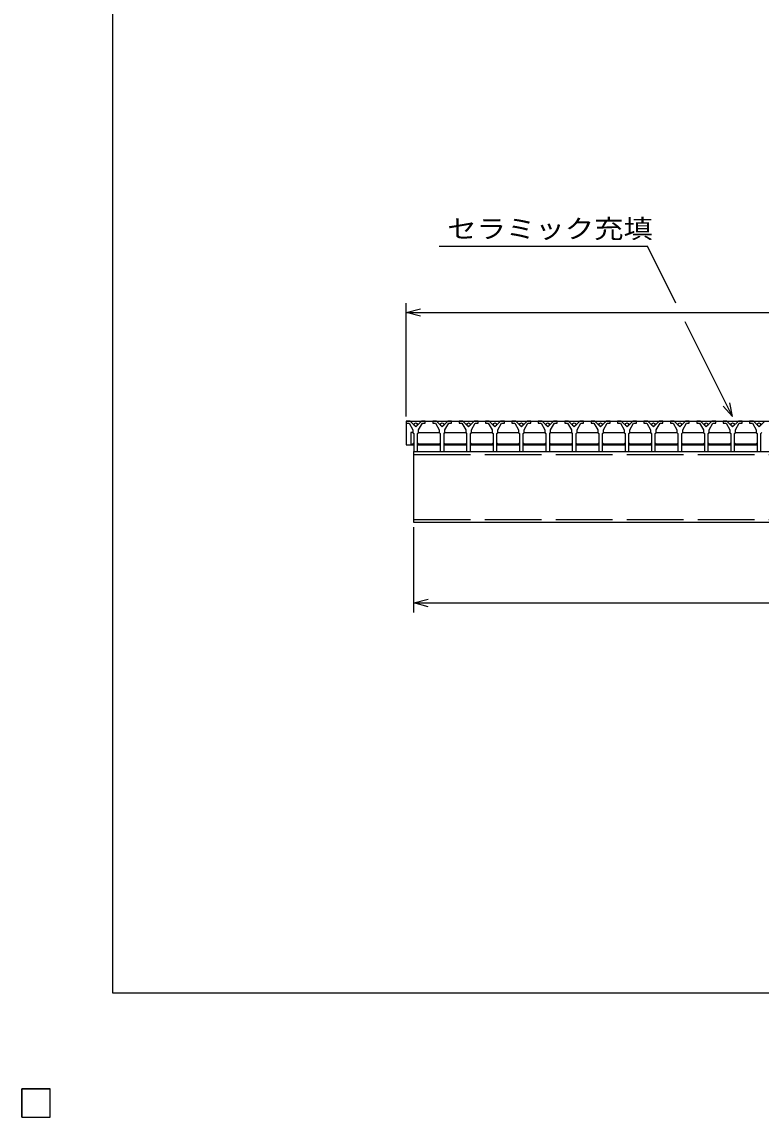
# Model space of a CAD drawing. Units: millimetres, scale not verified. Extents: x -1820 to 1736, y -1282 to 1048.
# Drawn here: x -1820 to -1039, y -1282 to -125 of the extents above; entities that cross this region are included whole.
import ezdxf
from ezdxf.enums import TextEntityAlignment as Align

# ---------------------------------------------------------------- set-up
doc = ezdxf.new("R2010")
doc.units = ezdxf.units.MM
doc.header["$LTSCALE"] = 10
doc.linetypes.add('DASHED', pattern=[7.5, 6, -1.5])
for name, color, linetype, lineweight in [('CADPAC_LAYER_0000', 150, 'Continuous', 25), ('CADPAC_LAYER_0016', 3, 'Continuous', 25), ('CADPAC_LAYER_0022', 2, 'Continuous', 25)]:
    doc.layers.add(name, color=color, linetype=linetype, lineweight=lineweight)
doc.styles.add('ベクトル', font='')
doc.styles.get('ベクトル').set_extended_font_data('ベクトル')

msp = doc.modelspace()

# ---------------------------------------------------------------- linework, layer by layer
at = {"layer": 'CADPAC_LAYER_0000'}
for p, q in [((-1724, -1151.5), (-1724, 1048.5)), ((1736, -1151.5), (-1724, -1151.5))]:
    msp.add_line(p, q, dxfattribs=at)
at = {"layer": 'CADPAC_LAYER_0016'}
for p, q in [((-1414, -547), (-1414, -549)), ((-1410, -547), (-1414, -547)), ((-1414, -547), (-418, -547)), ((-1414, -547), (-1414, -572)), ((-1414, -549), (-1411, -549)), ((-1411, -549), (-1407, -556)), ((-1404, -553), (-1410, -547)), ((-1398, -547), (-1404, -553)), ((-1401, -556), (-1397, -549)), ((-1394, -547), (-1398, -547)), ((-1397, -549), (-1394, -549)), ((-1394, -549), (-1394, -547)), ((-1386.1, -547), (-1386.1, -549)), ((-1382.1, -547), (-1386.1, -547)), ((-1386.1, -549), (-1383.1, -549)), ((-1383.1, -549), (-1379.1, -556)), ((-1376.1, -553), (-1382.1, -547)), ((-1370.1, -547), (-1376.1, -553)), ((-1373.1, -556), (-1369.1, -549)), ((-1366.1, -547), (-1370.1, -547)), ((-1369.1, -549), (-1366.1, -549)), ((-1366.1, -549), (-1366.1, -547)), ((-1358.2, -547), (-1358.2, -549)), ((-1354.2, -547), (-1358.2, -547)), ((-1358.2, -549), (-1355.2, -549)), ((-1355.2, -549), (-1351.2, -556)), ((-1348.2, -553), (-1354.2, -547)), ((-1342.2, -547), (-1348.2, -553)), ((-1345.2, -556), (-1341.2, -549)), ((-1338.2, -547), (-1342.2, -547)), ((-1341.2, -549), (-1338.2, -549)), ((-1338.2, -549), (-1338.2, -547)), ((-1330.3, -547), (-1330.3, -549)), ((-1326.3, -547), (-1330.3, -547)), ((-1330.3, -549), (-1327.3, -549)), ((-1327.3, -549), (-1323.3, -556)), ((-1320.3, -553), (-1326.3, -547)), ((-1314.3, -547), (-1320.3, -553)), ((-1317.3, -556), (-1313.3, -549)), ((-1310.3, -547), (-1314.3, -547)), ((-1313.3, -549), (-1310.3, -549)), ((-1310.3, -549), (-1310.3, -547)), ((-1302.4, -547), (-1302.4, -549)), ((-1298.4, -547), (-1302.4, -547)), ((-1302.4, -549), (-1299.4, -549)), ((-1299.4, -549), (-1295.4, -556)), ((-1292.4, -553), (-1298.4, -547)), ((-1286.4, -547), (-1292.4, -553)), ((-1289.4, -556), (-1285.4, -549)), ((-1282.4, -547), (-1286.4, -547)), ((-1285.4, -549), (-1282.4, -549)), ((-1282.4, -549), (-1282.4, -547)), ((-1274.5, -547), (-1274.5, -549)), ((-1270.5, -547), (-1274.5, -547)), ((-1274.5, -549), (-1271.5, -549)), ((-1271.5, -549), (-1267.5, -556)), ((-1264.5, -553), (-1270.5, -547)), ((-1258.5, -547), (-1264.5, -553)), ((-1261.5, -556), (-1257.5, -549)), ((-1254.5, -547), (-1258.5, -547)), ((-1257.5, -549), (-1254.5, -549)), ((-1254.5, -549), (-1254.5, -547)), ((-1246.6, -547), (-1246.6, -549)), ((-1242.6, -547), (-1246.6, -547)), ((-1246.6, -549), (-1243.6, -549)), ((-1243.6, -549), (-1239.6, -556)), ((-1236.6, -553), (-1242.6, -547)), ((-1230.6, -547), (-1236.6, -553)), ((-1233.6, -556), (-1229.6, -549)), ((-1226.6, -547), (-1230.6, -547)), ((-1229.6, -549), (-1226.6, -549)), ((-1226.6, -549), (-1226.6, -547)), ((-1218.7, -547), (-1218.7, -549)), ((-1214.7, -547), (-1218.7, -547)), ((-1218.7, -549), (-1215.7, -549)), ((-1215.7, -549), (-1211.7, -556)), ((-1208.7, -553), (-1214.7, -547)), ((-1202.7, -547), (-1208.7, -553)), ((-1205.7, -556), (-1201.7, -549)), ((-1198.7, -547), (-1202.7, -547)), ((-1201.7, -549), (-1198.7, -549)), ((-1198.7, -549), (-1198.7, -547)), ((-1190.8, -547), (-1190.8, -549)), ((-1186.8, -547), (-1190.8, -547)), ((-1190.8, -549), (-1187.8, -549)), ((-1187.8, -549), (-1183.8, -556)), ((-1180.8, -553), (-1186.8, -547)), ((-1174.8, -547), (-1180.8, -553)), ((-1177.8, -556), (-1173.8, -549)), ((-1170.8, -547), (-1174.8, -547)), ((-1173.8, -549), (-1170.8, -549)), ((-1170.8, -549), (-1170.8, -547)), ((-1162.9, -547), (-1162.9, -549)), ((-1158.9, -547), (-1162.9, -547)), ((-1162.9, -549), (-1159.9, -549)), ((-1159.9, -549), (-1155.9, -556)), ((-1152.9, -553), (-1158.9, -547)), ((-1146.9, -547), (-1152.9, -553)), ((-1149.9, -556), (-1145.9, -549)), ((-1142.9, -547), (-1146.9, -547)), ((-1145.9, -549), (-1142.9, -549)), ((-1142.9, -549), (-1142.9, -547)), ((-1135, -547), (-1135, -549)), ((-1131, -547), (-1135, -547)), ((-1135, -549), (-1132, -549)), ((-1132, -549), (-1128, -556)), ((-1125, -553), (-1131, -547)), ((-1119, -547), (-1125, -553)), ((-1122, -556), (-1118, -549)), ((-1115, -547), (-1119, -547)), ((-1118, -549), (-1115, -549)), ((-1115, -549), (-1115, -547)), ((-1107.1, -547), (-1107.1, -549)), ((-1103.1, -547), (-1107.1, -547)), ((-1107.1, -549), (-1104.1, -549)), ((-1104.1, -549), (-1100.1, -556)), ((-1097.1, -553), (-1103.1, -547)), ((-1091.1, -547), (-1097.1, -553)), ((-1094.1, -556), (-1090.1, -549)), ((-1087.1, -547), (-1091.1, -547)), ((-1090.1, -549), (-1087.1, -549)), ((-1087.1, -549), (-1087.1, -547)), ((-1079.2, -547), (-1079.2, -549)), ((-1075.2, -547), (-1079.2, -547)), ((-1079.2, -549), (-1076.2, -549)), ((-1076.2, -549), (-1072.2, -556)), ((-1069.2, -553), (-1075.2, -547)), ((-1063.2, -547), (-1069.2, -553)), ((-1066.2, -556), (-1062.2, -549)), ((-1059.2, -547), (-1063.2, -547)), ((-1062.2, -549), (-1059.2, -549)), ((-1059.2, -549), (-1059.2, -547)), ((-1051.3, -547), (-1051.3, -549)), ((-1047.3, -547), (-1051.3, -547)), ((-1051.3, -549), (-1048.3, -549)), ((-1048.3, -549), (-1044.3, -556)), ((-1041.3, -553), (-1047.3, -547)), ((-1035.3, -547), (-1041.3, -553)), ((-1407.25, -559), (-1409.25, -559)), ((-1409.25, -559), (-1409.25, -571)), ((-1406.25, -560), (-1407.25, -559)), ((-1407, -556), (-1407, -559)), ((-1407, -559), (-1406, -560)), ((-1406, -560), (-1406, -579)), ((-1402, -560), (-1401, -559)), ((-1402, -579), (-1402, -560)), ((-1401.75, -560), (-1400.75, -559)), ((-1401, -559), (-1401, -556)), ((-1400.75, -559), (-1379.35, -559)), ((-1379.35, -559), (-1378.35, -560)), ((-1379.1, -556), (-1379.1, -559)), ((-1379.1, -559), (-1378.1, -560)), ((-1378.1, -560), (-1378.1, -579)), ((-1374.1, -560), (-1373.1, -559)), ((-1374.1, -579), (-1374.1, -560)), ((-1373.85, -560), (-1372.85, -559)), ((-1373.1, -559), (-1373.1, -556)), ((-1372.85, -559), (-1351.45, -559)), ((-1351.45, -559), (-1350.45, -560)), ((-1351.2, -556), (-1351.2, -559)), ((-1351.2, -559), (-1350.2, -560)), ((-1350.2, -560), (-1350.2, -579)), ((-1346.2, -560), (-1345.2, -559)), ((-1346.2, -579), (-1346.2, -560)), ((-1345.95, -560), (-1344.95, -559)), ((-1345.2, -559), (-1345.2, -556)), ((-1344.95, -559), (-1323.55, -559)), ((-1323.55, -559), (-1322.55, -560)), ((-1323.3, -556), (-1323.3, -559)), ((-1323.3, -559), (-1322.3, -560)), ((-1322.3, -560), (-1322.3, -579)), ((-1318.3, -560), (-1317.3, -559)), ((-1318.3, -579), (-1318.3, -560)), ((-1318.05, -560), (-1317.05, -559)), ((-1317.3, -559), (-1317.3, -556)), ((-1317.05, -559), (-1295.65, -559)), ((-1295.65, -559), (-1294.65, -560)), ((-1295.4, -556), (-1295.4, -559)), ((-1295.4, -559), (-1294.4, -560)), ((-1294.4, -560), (-1294.4, -579)), ((-1290.4, -560), (-1289.4, -559)), ((-1290.4, -579), (-1290.4, -560)), ((-1290.15, -560), (-1289.15, -559)), ((-1289.4, -559), (-1289.4, -556)), ((-1289.15, -559), (-1267.75, -559)), ((-1267.75, -559), (-1266.75, -560)), ((-1267.5, -556), (-1267.5, -559)), ((-1267.5, -559), (-1266.5, -560)), ((-1266.5, -560), (-1266.5, -579)), ((-1262.5, -560), (-1261.5, -559)), ((-1262.5, -579), (-1262.5, -560)), ((-1262.25, -560), (-1261.25, -559)), ((-1261.5, -559), (-1261.5, -556)), ((-1261.25, -559), (-1239.85, -559)), ((-1239.85, -559), (-1238.85, -560)), ((-1239.6, -556), (-1239.6, -559)), ((-1239.6, -559), (-1238.6, -560)), ((-1238.6, -560), (-1238.6, -579)), ((-1234.6, -560), (-1233.6, -559)), ((-1234.6, -579), (-1234.6, -560)), ((-1234.35, -560), (-1233.35, -559)), ((-1233.6, -559), (-1233.6, -556)), ((-1233.35, -559), (-1211.95, -559)), ((-1211.95, -559), (-1210.95, -560)), ((-1211.7, -556), (-1211.7, -559)), ((-1211.7, -559), (-1210.7, -560)), ((-1210.7, -560), (-1210.7, -579)), ((-1206.7, -560), (-1205.7, -559)), ((-1206.7, -579), (-1206.7, -560)), ((-1206.45, -560), (-1205.45, -559)), ((-1205.7, -559), (-1205.7, -556)), ((-1205.45, -559), (-1184.05, -559)), ((-1184.05, -559), (-1183.05, -560)), ((-1183.8, -556), (-1183.8, -559)), ((-1183.8, -559), (-1182.8, -560)), ((-1182.8, -560), (-1182.8, -579)), ((-1178.8, -560), (-1177.8, -559)), ((-1178.8, -579), (-1178.8, -560)), ((-1178.55, -560), (-1177.55, -559)), ((-1177.8, -559), (-1177.8, -556)), ((-1177.55, -559), (-1156.15, -559)), ((-1156.15, -559), (-1155.15, -560)), ((-1155.9, -556), (-1155.9, -559)), ((-1155.9, -559), (-1154.9, -560)), ((-1154.9, -560), (-1154.9, -579)), ((-1150.9, -560), (-1149.9, -559)), ((-1150.9, -579), (-1150.9, -560)), ((-1150.65, -560), (-1149.65, -559)), ((-1149.9, -559), (-1149.9, -556)), ((-1149.65, -559), (-1128.25, -559)), ((-1128.25, -559), (-1127.25, -560)), ((-1128, -556), (-1128, -559)), ((-1128, -559), (-1127, -560)), ((-1127, -560), (-1127, -579)), ((-1123, -560), (-1122, -559)), ((-1123, -579), (-1123, -560)), ((-1122.75, -560), (-1121.75, -559)), ((-1122, -559), (-1122, -556)), ((-1121.75, -559), (-1100.35, -559)), ((-1100.35, -559), (-1099.35, -560)), ((-1100.1, -556), (-1100.1, -559)), ((-1100.1, -559), (-1099.1, -560)), ((-1099.1, -560), (-1099.1, -579)), ((-1095.1, -560), (-1094.1, -559)), ((-1095.1, -579), (-1095.1, -560)), ((-1094.85, -560), (-1093.85, -559)), ((-1094.1, -559), (-1094.1, -556)), ((-1093.85, -559), (-1072.45, -559)), ((-1072.45, -559), (-1071.45, -560)), ((-1072.2, -556), (-1072.2, -559)), ((-1072.2, -559), (-1071.2, -560)), ((-1071.2, -560), (-1071.2, -579)), ((-1067.2, -560), (-1066.2, -559)), ((-1067.2, -579), (-1067.2, -560)), ((-1066.95, -560), (-1065.95, -559)), ((-1066.2, -559), (-1066.2, -556)), ((-1065.95, -559), (-1044.55, -559)), ((-1044.55, -559), (-1043.55, -560)), ((-1044.3, -556), (-1044.3, -559)), ((-1044.3, -559), (-1043.3, -560)), ((-1043.3, -560), (-1043.3, -579)), ((-1039.3, -560), (-1038.3, -559)), ((-1039.3, -579), (-1039.3, -560)), ((-1414, -572), (-1406.25, -572)), ((-1409.25, -571), (-1407.25, -571)), ((-1407.25, -571), (-1406.25, -570)), ((-1400.75, -571), (-1401.75, -570)), ((-1401.75, -572), (-1378.35, -572)), ((-1379.35, -571), (-1400.75, -571)), ((-1378.35, -570), (-1379.35, -571)), ((-1372.85, -571), (-1373.85, -570)), ((-1373.85, -572), (-1350.45, -572)), ((-1351.45, -571), (-1372.85, -571)), ((-1350.45, -570), (-1351.45, -571)), ((-1344.95, -571), (-1345.95, -570)), ((-1345.95, -572), (-1322.55, -572)), ((-1323.55, -571), (-1344.95, -571)), ((-1322.55, -570), (-1323.55, -571)), ((-1317.05, -571), (-1318.05, -570)), ((-1318.05, -572), (-1294.65, -572)), ((-1295.65, -571), (-1317.05, -571)), ((-1294.65, -570), (-1295.65, -571)), ((-1289.15, -571), (-1290.15, -570)), ((-1290.15, -572), (-1266.75, -572)), ((-1267.75, -571), (-1289.15, -571)), ((-1266.75, -570), (-1267.75, -571)), ((-1261.25, -571), (-1262.25, -570)), ((-1262.25, -572), (-1238.85, -572)), ((-1239.85, -571), (-1261.25, -571)), ((-1238.85, -570), (-1239.85, -571)), ((-1233.35, -571), (-1234.35, -570)), ((-1234.35, -572), (-1210.95, -572)), ((-1211.95, -571), (-1233.35, -571)), ((-1210.95, -570), (-1211.95, -571)), ((-1205.45, -571), (-1206.45, -570)), ((-1206.45, -572), (-1183.05, -572)), ((-1184.05, -571), (-1205.45, -571)), ((-1183.05, -570), (-1184.05, -571)), ((-1177.55, -571), (-1178.55, -570)), ((-1178.55, -572), (-1155.15, -572)), ((-1156.15, -571), (-1177.55, -571)), ((-1155.15, -570), (-1156.15, -571)), ((-1149.65, -571), (-1150.65, -570)), ((-1150.65, -572), (-1127.25, -572)), ((-1128.25, -571), (-1149.65, -571)), ((-1127.25, -570), (-1128.25, -571)), ((-1121.75, -571), (-1122.75, -570)), ((-1122.75, -572), (-1099.35, -572)), ((-1100.35, -571), (-1121.75, -571)), ((-1099.35, -570), (-1100.35, -571)), ((-1093.85, -571), (-1094.85, -570)), ((-1094.85, -572), (-1071.45, -572)), ((-1072.45, -571), (-1093.85, -571)), ((-1071.45, -570), (-1072.45, -571)), ((-1065.95, -571), (-1066.95, -570)), ((-1066.95, -572), (-1043.55, -572)), ((-1044.55, -571), (-1065.95, -571)), ((-1043.55, -570), (-1044.55, -571)), ((-1406, -579), (-1402, -579)), ((-1406, -579), (-426, -579)), ((-1406, -654), (-1406, -579)), ((-1378.1, -579), (-1374.1, -579)), ((-1350.2, -579), (-1346.2, -579)), ((-1322.3, -579), (-1318.3, -579)), ((-1294.4, -579), (-1290.4, -579)), ((-1266.5, -579), (-1262.5, -579)), ((-1238.6, -579), (-1234.6, -579)), ((-1210.7, -579), (-1206.7, -579)), ((-1182.8, -579), (-1178.8, -579)), ((-1154.9, -579), (-1150.9, -579)), ((-1127, -579), (-1123, -579)), ((-1099.1, -579), (-1095.1, -579)), ((-1071.2, -579), (-1067.2, -579)), ((-1043.3, -579), (-1039.3, -579)), ((-426, -654), (-1406, -654)), ((-1820, -1252.5), (-1790, -1252.5)), ((-1820, -1282.5), (-1820, -1252.5)), ((-1820, -1252.5), (-1790, -1252.5)), ((-1820, -1282.5), (-1820, -1252.5)), ((-1820, -1252.5), (-1790, -1252.5)), ((-1820, -1282.5), (-1820, -1252.5)), ((-1820, -1252.5), (-1790, -1252.5)), ((-1820, -1282.5), (-1820, -1252.5)), ((-1820, -1252.5), (-1790, -1252.5)), ((-1820, -1282.5), (-1820, -1252.5)), ((-1790, -1282.5), (-1790, -1252.5)), ((-1790, -1282.5), (-1790, -1252.5)), ((-1790, -1282.5), (-1790, -1252.5)), ((-1790, -1282.5), (-1790, -1252.5)), ((-1790, -1282.5), (-1790, -1252.5)), ((-1820, -1282.5), (-1790, -1282.5)), ((-1820, -1282.5), (-1790, -1282.5)), ((-1820, -1282.5), (-1790, -1282.5)), ((-1820, -1282.5), (-1790, -1282.5)), ((-1820, -1282.5), (-1790, -1282.5))]:
    msp.add_line(p, q, dxfattribs=at)
at = {"layer": 'CADPAC_LAYER_0016', "linetype": 'DASHED'}
for p, q in [((-1406, -582.2), (-426, -582.2)), ((-1406, -650.8), (-426, -650.8))]:
    msp.add_line(p, q, dxfattribs=at)
at = {"layer": 'CADPAC_LAYER_0016'}
for centre in [(-1404, -550.5), (-1376.1, -550.5), (-1348.2, -550.5), (-1320.3, -550.5), (-1292.4, -550.5), (-1264.5, -550.5), (-1236.6, -550.5), (-1208.7, -550.5), (-1180.8, -550.5), (-1152.9, -550.5), (-1125, -550.5), (-1097.1, -550.5), (-1069.2, -550.5), (-1041.3, -550.5)]:
    msp.add_circle(centre, 1.8, dxfattribs=at)
at = {"layer": 'CADPAC_LAYER_0022', "color": 4}
for p, q in [((-1379.2, -362), (-1159.2, -362)), ((-1129.2, -422), (-1159.2, -362)), ((-1414, -542), (-1414, -422)), ((-1414, -432), (-1399, -428)), ((-1399, -436), (-1414, -432)), ((-1414, -432), (-418, -432)), ((-1069.2, -542), (-1119.2, -442)), ((-1069.2, -542), (-1079.2, -531)), ((-1069.2, -542), (-1072.2, -527.4)), ((-1406, -749), (-1406, -659)), ((-1406, -739), (-1391, -735)), ((-1391, -743), (-1406, -739)), ((-1406, -739), (-426, -739)), ((-1790, -1252.5), (-1820, -1252.5)), ((-1820, -1252.5), (-1820, -1282.5)), ((-1790, -1252.5), (-1820, -1252.5)), ((-1820, -1252.5), (-1820, -1282.5)), ((-1790, -1252.5), (-1820, -1252.5)), ((-1820, -1252.5), (-1820, -1282.5)), ((-1790, -1282.5), (-1790, -1252.5)), ((-1790, -1282.5), (-1790, -1252.5)), ((-1790, -1282.5), (-1790, -1252.5)), ((-1820, -1282.5), (-1790, -1282.5)), ((-1820, -1282.5), (-1790, -1282.5)), ((-1820, -1282.5), (-1790, -1282.5))]:
    msp.add_line(p, q, dxfattribs=at)
at = {"layer": 'CADPAC_LAYER_0022'}
for p, q in [((-1790, -1252.5), (-1820, -1252.5)), ((-1820, -1252.5), (-1820, -1282.5)), ((-1790, -1252.5), (-1820, -1252.5)), ((-1820, -1252.5), (-1820, -1282.5)), ((-1790, -1252.5), (-1820, -1252.5)), ((-1820, -1252.5), (-1820, -1282.5)), ((-1790, -1282.5), (-1790, -1252.5)), ((-1790, -1282.5), (-1790, -1252.5)), ((-1790, -1282.5), (-1790, -1252.5)), ((-1820, -1282.5), (-1790, -1282.5)), ((-1820, -1282.5), (-1790, -1282.5)), ((-1820, -1282.5), (-1790, -1282.5))]:
    msp.add_line(p, q, dxfattribs=at)

# ---------------------------------------------------------------- texts
at = {"layer": 'CADPAC_LAYER_0022', "style": 'ベクトル', "width": 1.15}
msp.add_text('セラミック充填', height=19.79, dxfattribs=at).set_placement((-1370.7, -343.5), align=Align.MIDDLE_LEFT)

doc.saveas('drawing.dxf')
